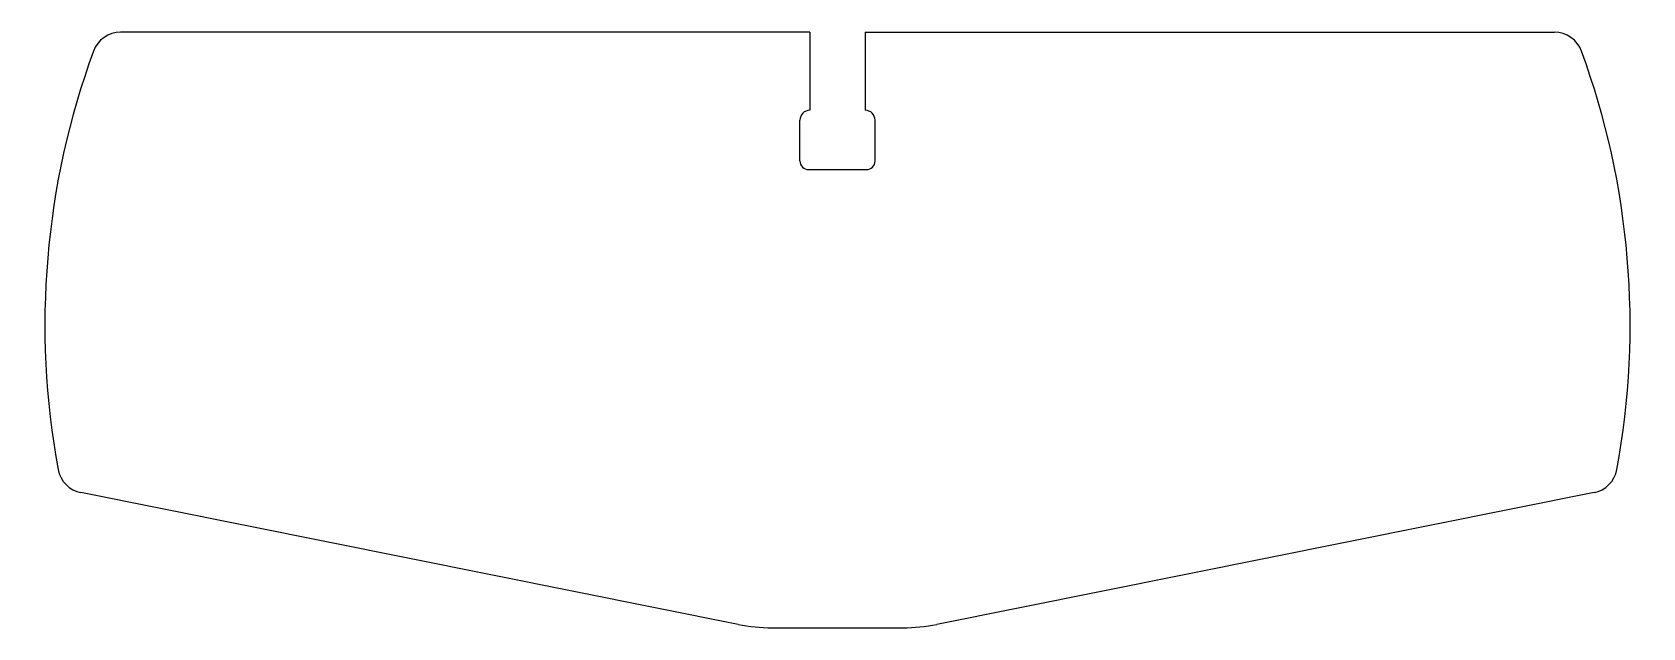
# Model space of a CAD drawing. Header units: millimetres. Extents: x 0 to 279, y 4 to 107.
import ezdxf

# ---------------------------------------------------------------- set-up
doc = ezdxf.new("R2010")
doc.units = ezdxf.units.MM
doc.layers.get('0').update_dxf_attribs({"linetype": 'CONTINUOUS'})

msp = doc.modelspace()

# ---------------------------------------------------------------- linework, layer by layer
at = {"color": 1}
for points in [[(134.9574, 107.2573), (15.6952, 107.2573)], [(134.9574, 107.2573), (134.9574, 93.7627)], [(144.5574, 107.2573), (263.8196, 107.2573)], [(144.5574, 107.2573), (144.5574, 93.7627)], [(133.2574, 85.0069), (133.2574, 92.0627)], [(146.2574, 85.0069), (146.2574, 92.0627)], [(134.7574, 83.5069), (144.7574, 83.5069)], [(122.563, 4.9109), (8.8374, 27.6768)], [(270.6779, 27.6773), (156.9496, 4.9109)], [(128.4517, 4.3273), (151.061, 4.3273)]]:
    msp.add_lwpolyline(points, dxfattribs=at)
for points in [[(15.6952, 107.2573), (13.598371, 107.257284), (11.724293, 105.948951), (11.0016, 103.9806)], [(268.5132, 103.9806), (267.790531, 105.94897), (265.916438, 107.257313), (263.8196, 107.2573)], [(11.0016, 103.9806), (2.513041, 80.860928), (0.406229, 55.882157), (4.9024, 31.6673)], [(274.6124, 31.6673), (279.108571, 55.882157), (277.001759, 80.860928), (268.5132, 103.9806)], [(133.755318, 93.264782), (133.436507, 92.94597), (133.2574, 92.513568), (133.2574, 92.0627)], [(134.9574, 93.7627), (134.506532, 93.7627), (134.07413, 93.583593), (133.755318, 93.264782)], [(145.759482, 93.264782), (145.44067, 93.583593), (145.008268, 93.7627), (144.5574, 93.7627)], [(146.2574, 92.0627), (146.2574, 92.513568), (146.078293, 92.94597), (145.759482, 93.264782)], [(133.2574, 85.0069), (133.2574, 84.609075), (133.415435, 84.227544), (133.69674, 83.94624)], [(133.69674, 83.94624), (133.978044, 83.664935), (134.359575, 83.5069), (134.7574, 83.5069)], [(144.7574, 83.5069), (145.585804, 83.506955), (146.257345, 84.178496), (146.2574, 85.0069)], [(4.9024, 31.6673), (5.275467, 29.658048), (6.833569, 28.077969), (8.8374, 27.6768)], [(270.6779, 27.6773), (272.681501, 28.078378), (274.239425, 29.658278), (274.6124, 31.6673)], [(122.563, 4.9109), (124.50187, 4.522774), (126.474364, 4.32729), (128.4517, 4.3273)], [(151.061, 4.3273), (153.038303, 4.327294), (155.010763, 4.522778), (156.9496, 4.9109)]]:
    msp.add_open_spline(points, degree=3, dxfattribs=at)

doc.saveas('drawing.dxf')
